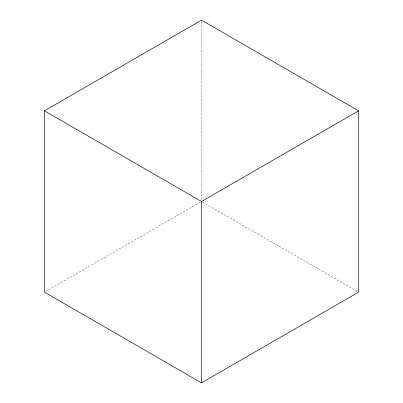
<?xml version="1.0" encoding="UTF-8"?>
<svg xmlns="http://www.w3.org/2000/svg" width="403" height="403" viewBox="0 0 403 403"><rect width="100%" height="100%" fill="white"/><g stroke="black" fill="none" stroke-linecap="round" stroke-linejoin="round"><path stroke-width="0.3" stroke-dasharray="2.02 1.51" d="M45.534 291.55L200.412 202.13M202.588 202.13L357.466 291.55M201.5 21.404L201.5 200.246"/><path stroke-width="0.6" d="M44.446 110.825L201.5 20.15L358.554 110.825L358.554 292.175L201.5 382.85L44.446 292.175L44.446 110.825L201.5 201.5L358.554 110.825M201.5 201.5L201.5 382.85"/></g></svg>
